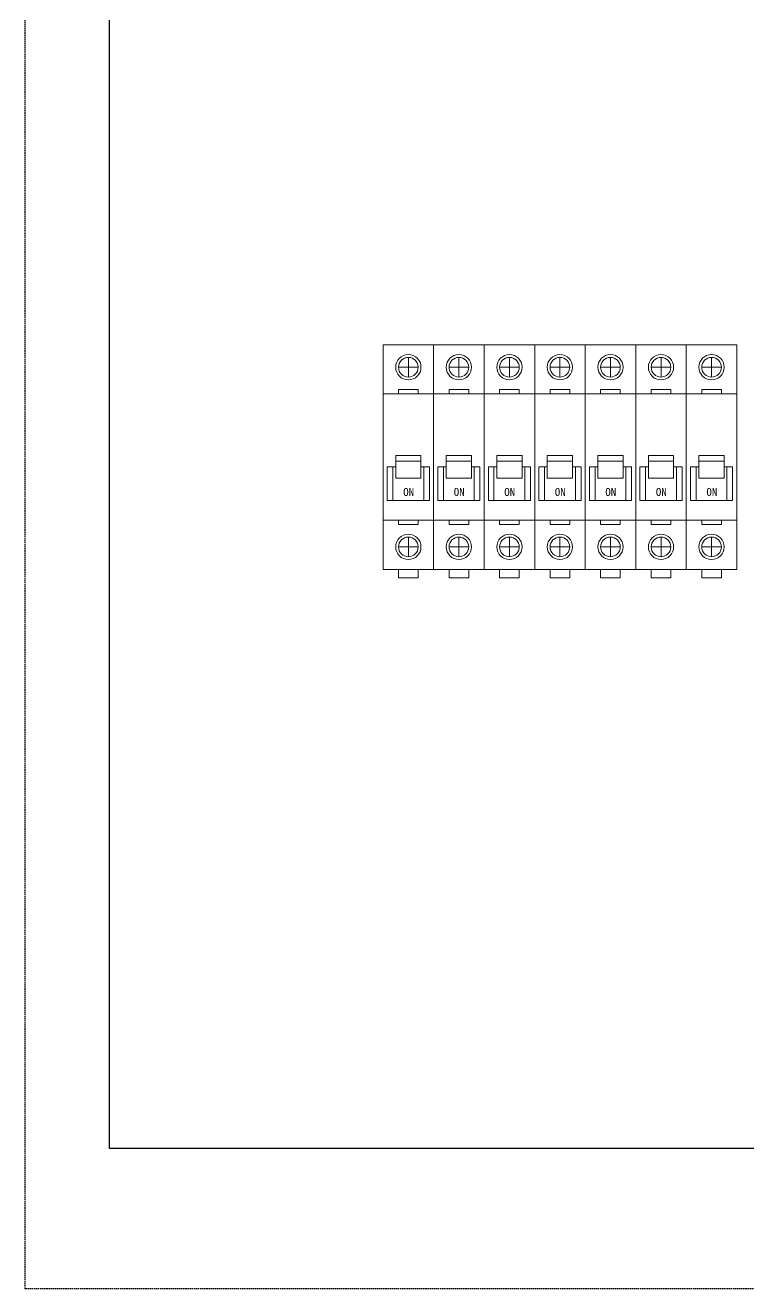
# Model space of a CAD drawing. Extents: x 304717 to 305217, y 304090 to 304990.
# Drawn here: x 304716.7 to 304974.4, y 304090.4 to 304540.4 of the extents above; entities that cross this region are included whole.
import ezdxf

# ---------------------------------------------------------------- set-up
doc = ezdxf.new("R2010")
doc.units = 0
doc.header["$MEASUREMENT"] = 0
doc.linetypes.add('DASHED', pattern=[0.75, 0.5, -0.25])
doc.layers.add('布置图', color=30, linetype='Continuous')
doc.layers.add('细线', color=7, linetype='Continuous', lineweight=0)
doc.styles.add('正常', font='')
doc.styles.get('正常').set_extended_font_data('FangSong_GB2312')

# ---------------------------------------------------------------- blocks, each defined once
blk = doc.blocks.new('Manufacturer光辉PartName微型断路器Series1PShellFrameLimitingCurrentRemarkPartTypeMinCurrent1MaxCurrent63Poles3PMinPower0MaxPower0LibType2DelFlgfalseUpdateDate')
at = {"layer": '细线'}
for p, q in [((0, 37), (0, 30)), ((-3.5, 33.5), (3.5, 33.5)), ((0, -34), (0, -27)), ((-3.5, -30.5), (3.5, -30.5))]:
    blk.add_line(p, q, dxfattribs=at)
for points in [[(-9, -38.5), (9, -38.5), (9, 41.5), (-9, 41.5)], [(-9, -21), (9, -21), (9, 24), (-9, 24)], [(-3.5, 25.5), (3.5, 25.5), (3.5, 24), (-3.5, 24)], [(-4.5, -6), (4.5, -6), (4.5, 2), (-4.5, 2)], [(-4.5, 2), (4.5, 2), (4.5, 0), (-4.5, 0)], [(-3.5, -22.5), (3.5, -22.5), (3.5, -21), (-3.5, -21)], [(-3.5, -41.5), (3.5, -41.5), (3.5, -38.5), (-3.5, -38.5)]]:
    blk.add_lwpolyline(points, close=True, dxfattribs=at)
for points in [[(-4.5, -2), (-7.5, -2), (-7.5, -14), (7.5, -14), (7.5, -2), (4.5, -2)], [(-4.5, -2), (-5.5, -2), (-5.5, -14), (5.5, -14), (5.5, -2), (4.5, -2)]]:
    blk.add_lwpolyline(points, dxfattribs=at)
for centre, radius in [((0, 33.5), 4.5), ((0, 33.5), 3.5), ((0, -30.5), 4.5), ((0, -30.5), 3.5)]:
    blk.add_circle(centre, radius, dxfattribs=at)
at = {"layer": '细线', "color": 2, "lineweight": 15, "style": '正常'}
blk.add_text('ON', height=2.851, dxfattribs=at).set_placement((-1.83, -12.36))

msp = doc.modelspace()

# ---------------------------------------------------------------- linework, layer by layer
at = {"color": 2}
msp.add_lwpolyline([(304746.66, 304940.38), (305186.66, 304940.38), (305186.66, 304140.38), (304746.66, 304140.38)], close=True, dxfattribs=at)
at = {"layer": '布置图', "linetype": 'DASHED'}
msp.add_lwpolyline([(304716.66, 304990.38), (305216.66, 304990.38), (305216.66, 304090.38), (304716.66, 304090.38)], close=True, dxfattribs=at)

# ---------------------------------------------------------------- block references
for p in [(304853.13, 304385.1), (304871.13, 304385.1), (304889.13, 304385.1), (304907.13, 304385.1), (304925.13, 304385.1), (304943.13, 304385.1), (304961.13, 304385.1)]:
    msp.add_blockref('Manufacturer光辉PartName微型断路器Series1PShellFrameLimitingCurrentRemarkPartTypeMinCurrent1MaxCurrent63Poles3PMinPower0MaxPower0LibType2DelFlgfalseUpdateDate', p)

doc.saveas('drawing.dxf')
